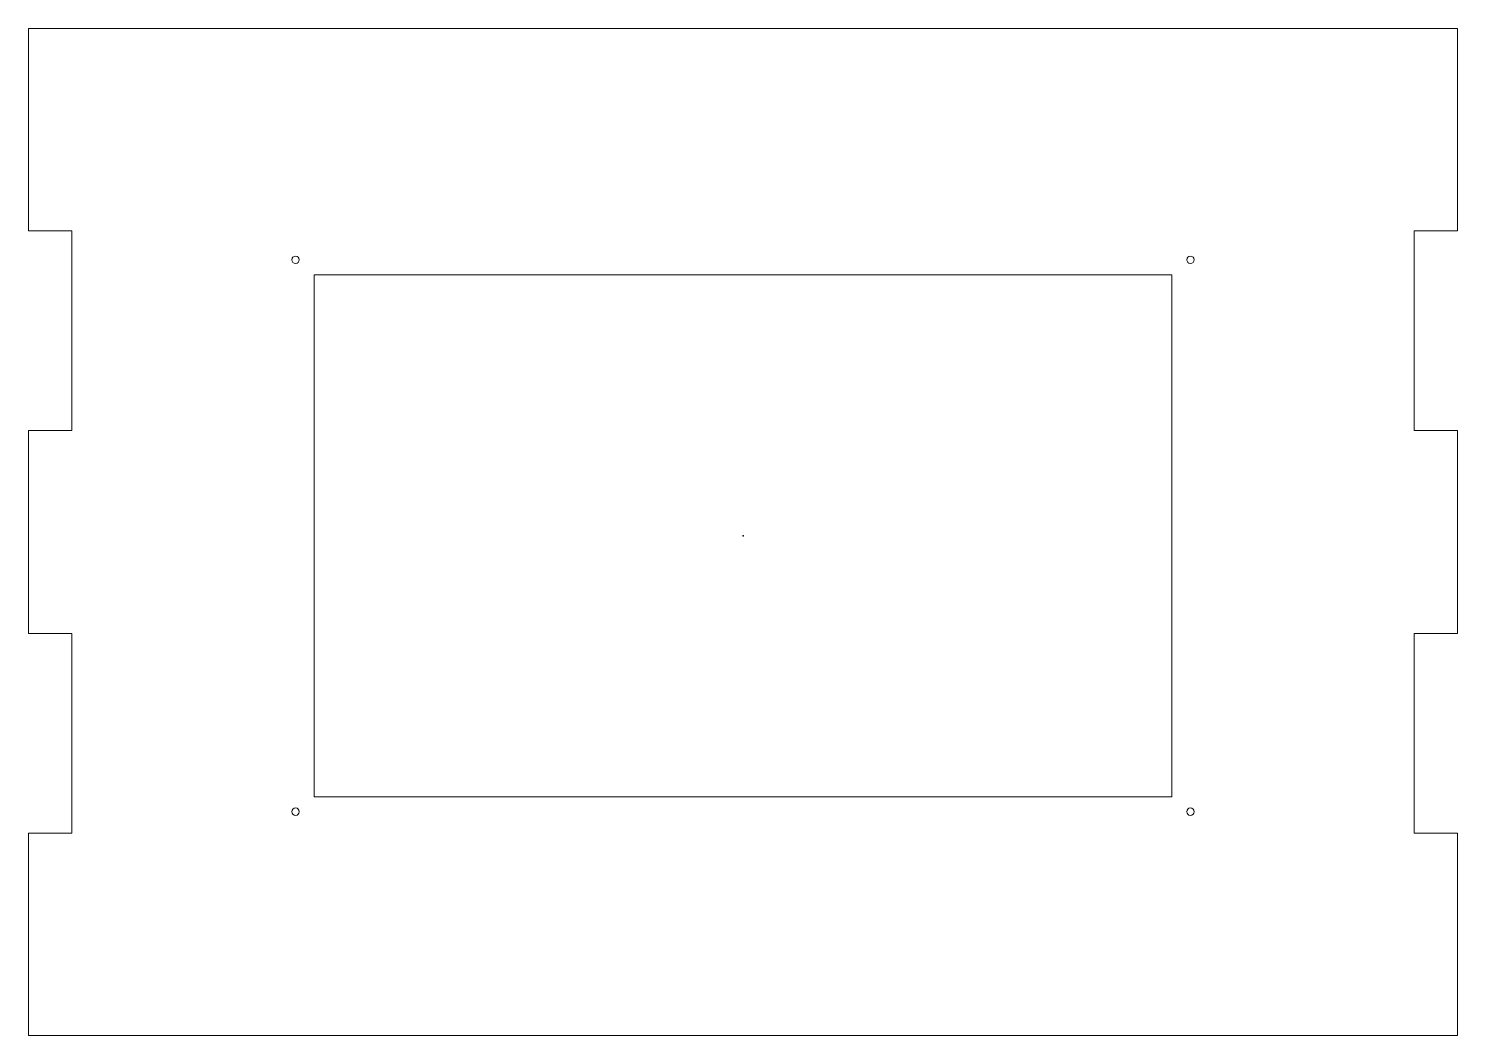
# Model space of a CAD drawing. Header units: millimetres. Extents: x 0 to 192, y 0 to 135.
import ezdxf

# ---------------------------------------------------------------- set-up
doc = ezdxf.new("R2010")
doc.units = ezdxf.units.MM
doc.header["$PDSIZE"] = -1

msp = doc.modelspace()

# ---------------------------------------------------------------- linework, layer by layer
at = {"color": 7, "linetype": 'Continuous', "lineweight": 15}
for p, q in [((0, 107.9), (0, 135)), ((191.6, 135), (0, 135)), ((191.6, 135), (191.6, 107.9)), ((5.8, 107.9), (0, 107.9)), ((5.8, 81.1), (5.8, 107.9)), ((191.6, 107.9), (185.8, 107.9)), ((185.8, 107.9), (185.8, 81.1)), ((153.3, 102), (38.3, 102)), ((38.3, 102), (38.3, 32)), ((153.3, 32), (153.3, 102)), ((0, 53.9), (0, 81.1)), ((0, 81.1), (5.8, 81.1)), ((185.8, 81.1), (191.6, 81.1)), ((191.6, 81.1), (191.6, 53.9)), ((5.8, 53.9), (0, 53.9)), ((5.8, 27.1), (5.8, 53.9)), ((191.6, 53.9), (185.8, 53.9)), ((185.8, 53.9), (185.8, 27.1)), ((38.3, 32), (153.3, 32)), ((0, 0), (0, 27.1)), ((0, 27.1), (5.8, 27.1)), ((185.8, 27.1), (191.6, 27.1)), ((191.6, 27.1), (191.6, 0)), ((0, 0), (191.6, 0))]:
    msp.add_line(p, q, dxfattribs=at)
for centre in [(35.8, 104), (155.8, 104), (35.8, 30), (155.8, 30)]:
    msp.add_circle(centre, 0.5, dxfattribs=at)
at = {"color": 7, "linetype": 'Continuous'}
msp.add_point((95.8, 67), dxfattribs=at)
msp.add_point((95.8, 67), dxfattribs=at)
msp.add_point((95.8, 67), dxfattribs=at)

doc.saveas('drawing.dxf')
